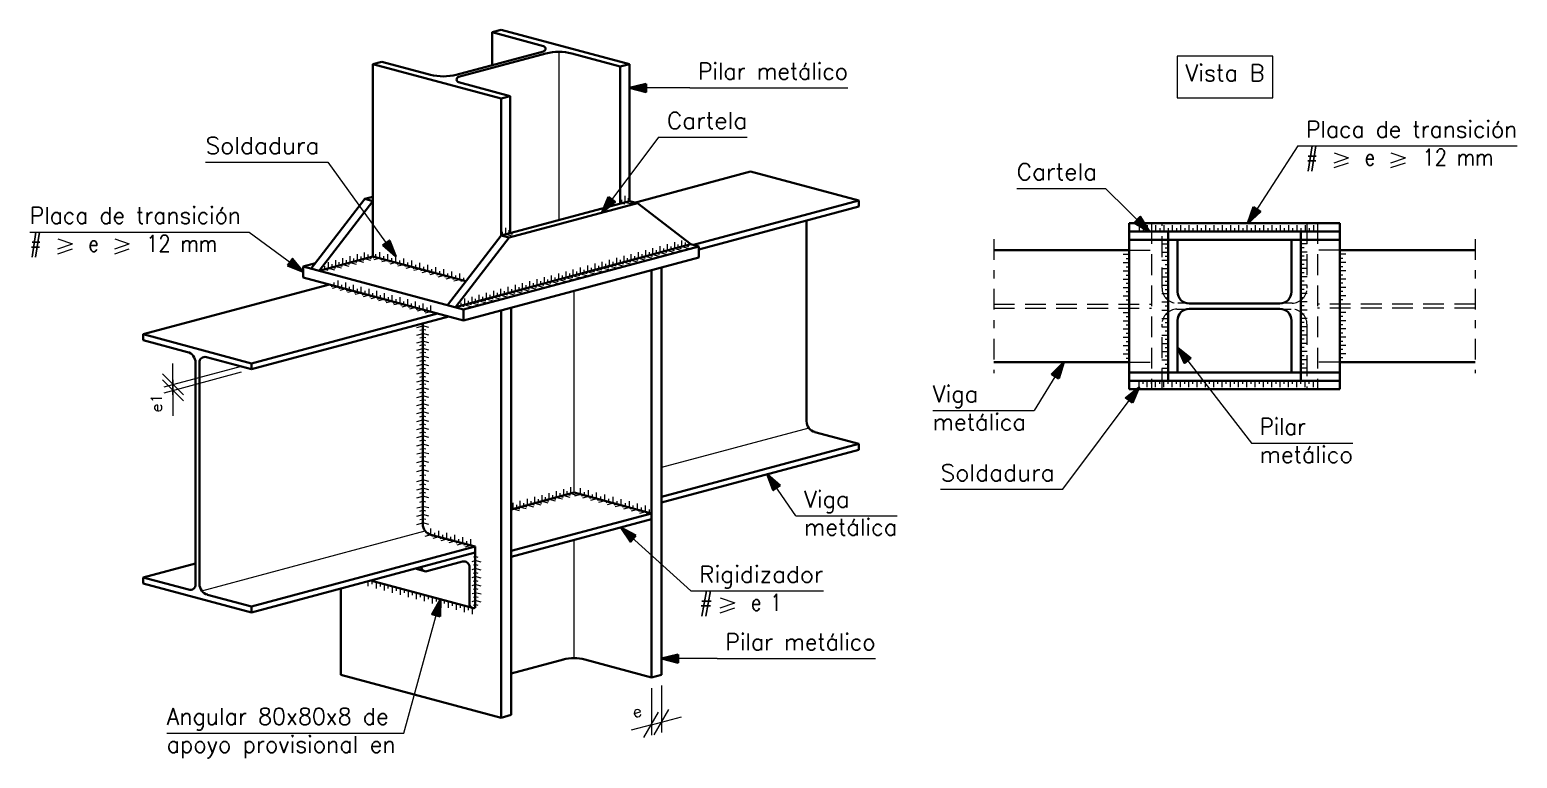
# Model space of a CAD drawing. Header units: millimetres. Extents: x 0 to 84, y 0 to 59.4.
# Drawn here: x 12.25 to 30.16, y 23.14 to 31.92 of the extents above; entities that cross this region are included whole.
import ezdxf
from ezdxf.enums import TextEntityAlignment as Align

# ---------------------------------------------------------------- set-up
doc = ezdxf.new("R2010")
doc.units = ezdxf.units.MM
doc.linetypes.add('DASHDOT', pattern=[0.5, 0.25, -0.125, 0, -0.125])
doc.linetypes.add('DASHED', pattern=[0.375, 0.25, -0.125])
for name, color, linetype, lineweight in [('0-CYPE0', 1, 'Continuous', 13), ('0-CYPE1', 2, 'Continuous', 18), ('0-CYPE2', 4, 'Continuous', 35)]:
    doc.layers.add(name, color=color, linetype=linetype, lineweight=lineweight)
doc.styles.add('CYPETXT', font='romans__.ttf', dxfattribs={"height": 0.2})

msp = doc.modelspace()

# ---------------------------------------------------------------- hatches: boundary and pattern name
at = {"layer": '0-CYPE2'}
for points in [[(19.67, 31.268), (19.47, 31.218), (19.67, 31.168)], [(19.218, 29.904), (19.138, 29.714), (19.298, 29.844)], [(26.986, 29.784), (26.919, 29.589), (27.07, 29.73)], [(25.552, 29.594), (25.73, 29.489), (25.622, 29.665)], [(16.498, 29.322), (16.656, 29.189), (16.579, 29.381)], [(15.351, 29.079), (15.542, 29.001), (15.41, 29.16)], [(26.233, 27.964), (26.071, 28.092), (26.154, 27.903)], [(24.641, 27.717), (24.703, 27.914), (24.556, 27.77)], [(25.529, 27.424), (25.608, 27.614), (25.449, 27.483)], [(21.284, 26.428), (21.129, 26.564), (21.202, 26.371)], [(19.548, 25.826), (19.367, 25.924), (19.481, 25.752)], [(17.19, 24.851), (17.194, 25.057), (17.093, 24.878)], [(20.056, 24.395), (19.856, 24.345), (20.056, 24.295)]]:
    msp.add_hatch(color=256, dxfattribs=at).paths.add_polyline_path(points, flags=0)

# ---------------------------------------------------------------- linework, layer by layer
at = {"layer": '0-CYPE0'}
for p, q in [((18.62, 31.652), (18.62, 29.627)), ((18.803, 26.343), (18.803, 28.773)), ((21.631, 27.121), (19.856, 26.645)), ((14.318, 25.161), (17.009, 25.882)), ((18.803, 24.349), (18.803, 25.773))]:
    msp.add_line(p, q, dxfattribs=at)
at = {"layer": '0-CYPE0', "linetype": 'DASHED'}
for p, q in [((25.758, 29.589), (25.758, 27.589)), ((25.885, 28.806), (25.885, 29.589)), ((27.631, 29.589), (27.631, 28.806)), ((27.758, 29.589), (27.758, 27.589)), ((25.491, 29.264), (25.758, 29.264)), ((28.025, 29.264), (27.758, 29.264)), ((23.86, 28.613), (25.758, 28.613)), ((23.86, 28.565), (25.758, 28.565)), ((27.451, 28.626), (26.065, 28.626)), ((26.065, 28.552), (27.451, 28.552)), ((29.656, 28.613), (27.758, 28.613)), ((29.656, 28.565), (27.758, 28.565)), ((25.885, 27.589), (25.885, 28.372)), ((27.631, 28.372), (27.631, 27.589)), ((25.491, 27.914), (25.758, 27.914)), ((28.025, 27.914), (27.758, 27.914))]:
    msp.add_line(p, q, dxfattribs=at)
for centre, start, end in [((26.065, 28.806), 180, 270), ((27.451, 28.806), 270, 360), ((26.065, 28.372), 90, 180), ((27.451, 28.372), 0, 90)]:
    msp.add_arc(centre, 0.18, start, end, dxfattribs=at)
at = {"layer": '0-CYPE1'}
for p, q in [((20.196, 31.218), (19.47, 31.218)), ((20.196, 31.218), (22.102, 31.218)), ((19.821, 30.624), (19.138, 29.714)), ((19.821, 30.624), (20.89, 30.624)), ((27.52, 30.519), (26.919, 29.589)), ((27.52, 30.519), (30.164, 30.519)), ((14.364, 30.324), (15.838, 30.324)), ((15.838, 30.324), (16.656, 29.189)), ((27.959, 30.437), (28.133, 30.377)), ((27.959, 30.317), (28.133, 30.377)), ((27.959, 30.257), (28.133, 30.317)), ((28.643, 30.437), (28.817, 30.377)), ((28.643, 30.317), (28.817, 30.377)), ((28.643, 30.257), (28.817, 30.317)), ((24.135, 30.008), (25.204, 30.008)), ((25.204, 30.008), (25.73, 29.489)), ((19.379, 29.831), (19.379, 29.868)), ((19.379, 29.831), (19.415, 29.821)), ((19.419, 29.841), (19.419, 29.916)), ((19.419, 29.841), (19.491, 29.822)), ((19.458, 29.852), (19.458, 29.889)), ((19.458, 29.852), (19.494, 29.842)), ((25.608, 29.564), (25.608, 29.489)), ((25.708, 29.564), (25.708, 29.489)), ((25.808, 29.564), (25.808, 29.489)), ((25.908, 29.564), (25.908, 29.489)), ((26.008, 29.564), (26.008, 29.489)), ((26.108, 29.564), (26.108, 29.489)), ((26.208, 29.564), (26.208, 29.489)), ((26.308, 29.564), (26.308, 29.489)), ((26.408, 29.564), (26.408, 29.489)), ((26.508, 29.564), (26.508, 29.489)), ((26.608, 29.564), (26.608, 29.489)), ((26.708, 29.564), (26.708, 29.489)), ((26.808, 29.564), (26.808, 29.489)), ((26.908, 29.564), (26.908, 29.489)), ((27.008, 29.564), (27.008, 29.489)), ((27.108, 29.564), (27.108, 29.489)), ((27.208, 29.564), (27.208, 29.489)), ((27.308, 29.564), (27.308, 29.489)), ((27.408, 29.564), (27.408, 29.489)), ((27.508, 29.564), (27.508, 29.489)), ((27.608, 29.564), (27.608, 29.489)), ((27.708, 29.564), (27.708, 29.489)), ((12.247, 29.482), (14.891, 29.482)), ((12.586, 29.399), (12.76, 29.339)), ((13.27, 29.399), (13.444, 29.339)), ((14.891, 29.482), (15.542, 29.001)), ((17.943, 29.446), (17.943, 29.483)), ((17.943, 29.446), (17.979, 29.436)), ((17.983, 29.456), (17.983, 29.531)), ((17.983, 29.456), (18.055, 29.437)), ((18.022, 29.467), (18.022, 29.504)), ((18.022, 29.467), (18.058, 29.457)), ((25.658, 29.527), (25.658, 29.489)), ((25.758, 29.527), (25.758, 29.489)), ((25.858, 29.527), (25.858, 29.489)), ((25.958, 29.527), (25.958, 29.489)), ((26.058, 29.527), (26.058, 29.489)), ((26.158, 29.527), (26.158, 29.489)), ((26.258, 29.527), (26.258, 29.489)), ((26.358, 29.527), (26.358, 29.489)), ((26.458, 29.527), (26.458, 29.489)), ((26.558, 29.527), (26.558, 29.489)), ((26.658, 29.527), (26.658, 29.489)), ((26.758, 29.527), (26.758, 29.489)), ((26.858, 29.527), (26.858, 29.489)), ((26.958, 29.527), (26.958, 29.489)), ((27.058, 29.527), (27.058, 29.489)), ((27.158, 29.527), (27.158, 29.489)), ((27.258, 29.527), (27.258, 29.489)), ((27.358, 29.527), (27.358, 29.489)), ((27.458, 29.527), (27.458, 29.489)), ((27.558, 29.527), (27.558, 29.489)), ((27.658, 29.527), (27.658, 29.489)), ((12.586, 29.279), (12.76, 29.339)), ((12.586, 29.219), (12.76, 29.279)), ((13.27, 29.279), (13.444, 29.339)), ((13.27, 29.219), (13.444, 29.279)), ((16.193, 29.139), (16.193, 29.214)), ((16.28, 29.162), (16.28, 29.237)), ((16.324, 29.174), (16.324, 29.211)), ((16.414, 29.179), (16.414, 29.217)), ((16.462, 29.166), (16.462, 29.241)), ((16.559, 29.14), (16.559, 29.215)), ((19.492, 29.142), (19.492, 29.217)), ((19.579, 29.166), (19.579, 29.241)), ((19.623, 29.177), (19.623, 29.215)), ((19.666, 29.189), (19.666, 29.264)), ((19.71, 29.201), (19.71, 29.238)), ((19.753, 29.213), (19.753, 29.288)), ((19.753, 29.213), (19.826, 29.193)), ((19.797, 29.224), (19.797, 29.262)), ((19.797, 29.224), (19.833, 29.215)), ((19.841, 29.236), (19.841, 29.311)), ((19.841, 29.236), (19.913, 29.216)), ((19.884, 29.248), (19.884, 29.285)), ((19.884, 29.248), (19.921, 29.238)), ((19.928, 29.259), (19.928, 29.334)), ((19.928, 29.259), (20, 29.24)), ((19.971, 29.271), (19.971, 29.308)), ((19.971, 29.271), (20.008, 29.261)), ((20.015, 29.283), (20.015, 29.358)), ((20.015, 29.283), (20.088, 29.263)), ((20.059, 29.294), (20.059, 29.332)), ((20.059, 29.294), (20.095, 29.285)), ((20.102, 29.306), (20.102, 29.381)), ((20.102, 29.306), (20.175, 29.287)), ((20.146, 29.318), (20.146, 29.355)), ((20.146, 29.318), (20.182, 29.308)), ((25.416, 29.214), (25.491, 29.214)), ((25.883, 29.341), (25.958, 29.341)), ((25.883, 29.241), (25.958, 29.241)), ((25.921, 29.291), (25.958, 29.291)), ((27.633, 29.341), (27.558, 29.341)), ((27.596, 29.291), (27.558, 29.291)), ((27.633, 29.241), (27.558, 29.241)), ((28.1, 29.214), (28.025, 29.214)), ((15.801, 29.033), (15.801, 29.071)), ((15.801, 29.033), (15.837, 29.024)), ((15.844, 29.045), (15.844, 29.12)), ((15.844, 29.045), (15.917, 29.026)), ((15.888, 29.057), (15.888, 29.094)), ((15.888, 29.057), (15.924, 29.047)), ((15.932, 29.068), (15.932, 29.143)), ((15.932, 29.068), (16.004, 29.049)), ((15.975, 29.08), (15.975, 29.118)), ((15.975, 29.08), (16.011, 29.07)), ((16.019, 29.092), (16.019, 29.167)), ((16.019, 29.092), (16.091, 29.072)), ((16.062, 29.103), (16.062, 29.141)), ((16.062, 29.103), (16.099, 29.094)), ((16.106, 29.115), (16.106, 29.19)), ((16.106, 29.115), (16.178, 29.096)), ((16.15, 29.127), (16.15, 29.164)), ((16.15, 29.127), (16.186, 29.117)), ((16.193, 29.139), (16.266, 29.119)), ((16.237, 29.15), (16.237, 29.188)), ((16.237, 29.15), (16.273, 29.141)), ((16.28, 29.162), (16.353, 29.142)), ((16.324, 29.174), (16.36, 29.164)), ((16.414, 29.179), (16.378, 29.169)), ((16.462, 29.166), (16.39, 29.146)), ((16.511, 29.153), (16.475, 29.144)), ((16.559, 29.14), (16.487, 29.121)), ((16.511, 29.153), (16.511, 29.191)), ((16.607, 29.127), (16.571, 29.118)), ((16.656, 29.114), (16.583, 29.095)), ((16.607, 29.127), (16.607, 29.165)), ((16.656, 29.114), (16.656, 29.189)), ((16.704, 29.102), (16.668, 29.092)), ((16.752, 29.088), (16.68, 29.069)), ((16.704, 29.102), (16.704, 29.139)), ((16.752, 29.088), (16.752, 29.163)), ((16.801, 29.076), (16.764, 29.066)), ((16.849, 29.062), (16.776, 29.043)), ((16.801, 29.076), (16.801, 29.113)), ((16.849, 29.062), (16.849, 29.137)), ((16.897, 29.05), (16.861, 29.04)), ((16.945, 29.036), (16.873, 29.017)), ((16.897, 29.05), (16.897, 29.087)), ((16.945, 29.036), (16.945, 29.111)), ((16.994, 29.024), (16.994, 29.061)), ((17.042, 29.011), (17.042, 29.086)), ((17.09, 28.998), (17.09, 29.035)), ((17.139, 28.985), (17.139, 29.06)), ((17.235, 28.959), (17.235, 29.034)), ((18.794, 28.956), (18.794, 29.031)), ((18.882, 28.979), (18.882, 29.054)), ((18.925, 28.991), (18.925, 29.028)), ((18.969, 29.002), (18.969, 29.077)), ((19.012, 29.014), (19.012, 29.051)), ((19.056, 29.026), (19.056, 29.101)), ((19.056, 29.026), (19.128, 29.006)), ((19.1, 29.037), (19.1, 29.075)), ((19.1, 29.037), (19.136, 29.028)), ((19.143, 29.049), (19.143, 29.124)), ((19.143, 29.049), (19.216, 29.03)), ((19.187, 29.061), (19.187, 29.098)), ((19.187, 29.061), (19.223, 29.051)), ((19.23, 29.072), (19.23, 29.147)), ((19.23, 29.072), (19.303, 29.053)), ((19.274, 29.084), (19.274, 29.122)), ((19.274, 29.084), (19.31, 29.074)), ((19.318, 29.096), (19.318, 29.171)), ((19.318, 29.096), (19.39, 29.076)), ((19.361, 29.107), (19.361, 29.145)), ((19.361, 29.107), (19.397, 29.098)), ((19.405, 29.119), (19.405, 29.194)), ((19.405, 29.119), (19.477, 29.1)), ((19.448, 29.131), (19.448, 29.168)), ((19.448, 29.131), (19.485, 29.121)), ((19.492, 29.142), (19.564, 29.123)), ((19.536, 29.154), (19.536, 29.192)), ((19.536, 29.154), (19.572, 29.144)), ((19.579, 29.166), (19.652, 29.146)), ((19.623, 29.177), (19.659, 29.168)), ((19.666, 29.189), (19.739, 29.17)), ((19.71, 29.201), (19.746, 29.191)), ((25.416, 29.114), (25.491, 29.114)), ((25.454, 29.164), (25.491, 29.164)), ((25.454, 29.064), (25.491, 29.064)), ((25.883, 29.141), (25.958, 29.141)), ((25.883, 29.041), (25.958, 29.041)), ((25.921, 29.191), (25.958, 29.191)), ((25.921, 29.091), (25.958, 29.091)), ((27.596, 29.191), (27.558, 29.191)), ((27.633, 29.141), (27.558, 29.141)), ((27.596, 29.091), (27.558, 29.091)), ((27.633, 29.041), (27.558, 29.041)), ((28.062, 29.164), (28.025, 29.164)), ((28.1, 29.114), (28.025, 29.114)), ((28.062, 29.064), (28.025, 29.064)), ((15.96, 28.822), (15.96, 28.897)), ((16.007, 28.809), (16.007, 28.847)), ((16.054, 28.797), (16.054, 28.872)), ((16.147, 28.772), (16.147, 28.847)), ((16.994, 29.024), (16.958, 29.014)), ((17.042, 29.011), (16.97, 28.991)), ((17.09, 28.998), (17.054, 28.988)), ((17.139, 28.985), (17.066, 28.965)), ((17.187, 28.972), (17.151, 28.962)), ((17.235, 28.959), (17.163, 28.939)), ((17.187, 28.972), (17.187, 29.01)), ((17.284, 28.946), (17.247, 28.937)), ((17.332, 28.933), (17.259, 28.913)), ((17.284, 28.946), (17.284, 28.984)), ((17.332, 28.933), (17.332, 29.008)), ((17.38, 28.92), (17.344, 28.911)), ((17.428, 28.907), (17.356, 28.888)), ((17.38, 28.92), (17.38, 28.958)), ((17.428, 28.907), (17.428, 28.982)), ((17.477, 28.894), (17.44, 28.885)), ((17.477, 28.894), (17.477, 28.932)), ((18.184, 28.792), (18.184, 28.867)), ((18.271, 28.815), (18.271, 28.89)), ((18.315, 28.827), (18.315, 28.865)), ((18.358, 28.839), (18.358, 28.914)), ((18.402, 28.85), (18.402, 28.888)), ((18.402, 28.85), (18.438, 28.841)), ((18.446, 28.862), (18.446, 28.937)), ((18.446, 28.862), (18.518, 28.843)), ((18.489, 28.874), (18.489, 28.911)), ((18.489, 28.874), (18.525, 28.864)), ((18.533, 28.885), (18.533, 28.96)), ((18.533, 28.885), (18.605, 28.866)), ((18.576, 28.897), (18.576, 28.935)), ((18.576, 28.897), (18.613, 28.887)), ((18.62, 28.909), (18.62, 28.984)), ((18.62, 28.909), (18.692, 28.889)), ((18.664, 28.92), (18.664, 28.958)), ((18.664, 28.92), (18.7, 28.911)), ((18.707, 28.932), (18.707, 29.007)), ((18.707, 28.932), (18.78, 28.913)), ((18.751, 28.944), (18.751, 28.981)), ((18.751, 28.944), (18.787, 28.934)), ((18.794, 28.956), (18.867, 28.936)), ((18.838, 28.967), (18.838, 29.005)), ((18.838, 28.967), (18.874, 28.958)), ((18.882, 28.979), (18.954, 28.959)), ((18.925, 28.991), (18.961, 28.981)), ((18.969, 29.002), (19.041, 28.983)), ((19.012, 29.014), (19.049, 29.004)), ((25.416, 29.014), (25.491, 29.014)), ((25.416, 28.914), (25.491, 28.914)), ((25.454, 28.964), (25.491, 28.964)), ((25.454, 28.864), (25.491, 28.864)), ((25.883, 28.941), (25.958, 28.941)), ((25.921, 28.991), (25.958, 28.991)), ((25.921, 28.891), (25.958, 28.891)), ((27.596, 28.991), (27.558, 28.991)), ((27.633, 28.941), (27.558, 28.941)), ((27.596, 28.891), (27.558, 28.891)), ((28.1, 29.014), (28.025, 29.014)), ((28.062, 28.964), (28.025, 28.964)), ((28.1, 28.914), (28.025, 28.914)), ((28.062, 28.864), (28.025, 28.864)), ((15.96, 28.822), (15.888, 28.803)), ((15.971, 28.8), (16.007, 28.809)), ((16.054, 28.797), (15.981, 28.778)), ((16.147, 28.772), (16.074, 28.753)), ((16.157, 28.75), (16.194, 28.759)), ((16.24, 28.747), (16.168, 28.728)), ((16.194, 28.759), (16.194, 28.797)), ((16.24, 28.747), (16.24, 28.822)), ((16.251, 28.725), (16.287, 28.734)), ((16.334, 28.722), (16.261, 28.703)), ((16.287, 28.734), (16.287, 28.772)), ((16.334, 28.722), (16.334, 28.797)), ((16.427, 28.697), (16.354, 28.678)), ((16.427, 28.697), (16.427, 28.772)), ((16.437, 28.675), (16.473, 28.684)), ((16.52, 28.672), (16.448, 28.653)), ((16.473, 28.684), (16.473, 28.722)), ((16.52, 28.672), (16.52, 28.747)), ((16.613, 28.647), (16.613, 28.722)), ((16.66, 28.634), (16.66, 28.672)), ((16.707, 28.622), (16.707, 28.697)), ((16.8, 28.597), (16.8, 28.672)), ((17.486, 28.605), (17.486, 28.68)), ((17.574, 28.628), (17.574, 28.703)), ((17.617, 28.64), (17.617, 28.678)), ((17.661, 28.652), (17.661, 28.727)), ((17.704, 28.663), (17.704, 28.701)), ((17.748, 28.675), (17.748, 28.75)), ((17.748, 28.675), (17.821, 28.656)), ((17.792, 28.687), (17.792, 28.724)), ((17.792, 28.687), (17.828, 28.677)), ((17.835, 28.699), (17.835, 28.774)), ((17.835, 28.699), (17.908, 28.679)), ((17.879, 28.71), (17.879, 28.748)), ((17.879, 28.71), (17.915, 28.701)), ((17.922, 28.722), (17.922, 28.797)), ((17.922, 28.722), (17.995, 28.702)), ((17.966, 28.734), (17.966, 28.771)), ((17.966, 28.734), (18.002, 28.724)), ((18.01, 28.745), (18.01, 28.82)), ((18.01, 28.745), (18.082, 28.726)), ((18.053, 28.757), (18.053, 28.794)), ((18.053, 28.757), (18.089, 28.747)), ((18.097, 28.769), (18.097, 28.844)), ((18.097, 28.769), (18.169, 28.749)), ((18.14, 28.78), (18.14, 28.818)), ((18.14, 28.78), (18.177, 28.771)), ((18.184, 28.792), (18.256, 28.773)), ((18.228, 28.804), (18.228, 28.841)), ((18.228, 28.804), (18.264, 28.794)), ((18.271, 28.815), (18.344, 28.796)), ((18.315, 28.827), (18.351, 28.817)), ((18.358, 28.839), (18.431, 28.819)), ((25.416, 28.814), (25.491, 28.814)), ((25.416, 28.714), (25.491, 28.714)), ((25.454, 28.764), (25.491, 28.764)), ((25.883, 28.841), (25.958, 28.841)), ((25.883, 28.741), (25.958, 28.741)), ((25.921, 28.791), (25.958, 28.791)), ((25.921, 28.691), (25.958, 28.691)), ((27.633, 28.841), (27.558, 28.841)), ((27.596, 28.791), (27.558, 28.791)), ((27.633, 28.741), (27.558, 28.741)), ((27.596, 28.691), (27.558, 28.691)), ((28.1, 28.814), (28.025, 28.814)), ((28.062, 28.764), (28.025, 28.764)), ((28.1, 28.714), (28.025, 28.714)), ((16.613, 28.647), (16.541, 28.628)), ((16.624, 28.625), (16.66, 28.634)), ((16.707, 28.622), (16.634, 28.603)), ((16.8, 28.597), (16.728, 28.578)), ((16.81, 28.575), (16.847, 28.584)), ((16.893, 28.572), (16.821, 28.553)), ((16.847, 28.584), (16.847, 28.622)), ((16.893, 28.572), (16.893, 28.647)), ((16.987, 28.547), (16.914, 28.528)), ((16.987, 28.547), (16.987, 28.622)), ((16.997, 28.525), (17.033, 28.534)), ((17.08, 28.522), (17.008, 28.503)), ((17.033, 28.534), (17.033, 28.572)), ((17.08, 28.522), (17.08, 28.597)), ((17.443, 28.593), (17.443, 28.631)), ((17.443, 28.593), (17.479, 28.584)), ((17.486, 28.605), (17.559, 28.586)), ((17.53, 28.617), (17.53, 28.654)), ((17.53, 28.617), (17.566, 28.607)), ((17.574, 28.628), (17.646, 28.609)), ((17.617, 28.64), (17.653, 28.63)), ((17.661, 28.652), (17.733, 28.632)), ((17.704, 28.663), (17.741, 28.654)), ((25.416, 28.614), (25.491, 28.614)), ((25.416, 28.514), (25.491, 28.514)), ((25.454, 28.664), (25.491, 28.664)), ((25.454, 28.564), (25.491, 28.564)), ((25.883, 28.641), (25.958, 28.641)), ((25.883, 28.541), (25.958, 28.541)), ((25.921, 28.591), (25.958, 28.591)), ((25.921, 28.491), (25.958, 28.491)), ((27.633, 28.641), (27.558, 28.641)), ((27.596, 28.591), (27.558, 28.591)), ((27.633, 28.541), (27.558, 28.541)), ((27.596, 28.491), (27.558, 28.491)), ((28.062, 28.664), (28.025, 28.664)), ((28.1, 28.614), (28.025, 28.614)), ((28.062, 28.564), (28.025, 28.564)), ((28.1, 28.514), (28.025, 28.514)), ((16.909, 28.332), (16.981, 28.351)), ((17.054, 28.332), (16.981, 28.351)), ((25.416, 28.414), (25.491, 28.414)), ((25.416, 28.314), (25.491, 28.314)), ((25.454, 28.464), (25.491, 28.464)), ((25.454, 28.364), (25.491, 28.364)), ((25.883, 28.441), (25.958, 28.441)), ((25.883, 28.341), (25.958, 28.341)), ((25.921, 28.391), (25.958, 28.391)), ((27.633, 28.441), (27.558, 28.441)), ((27.596, 28.391), (27.558, 28.391)), ((27.633, 28.341), (27.558, 28.341)), ((28.062, 28.464), (28.025, 28.464)), ((28.1, 28.414), (28.025, 28.414)), ((28.062, 28.364), (28.025, 28.364)), ((28.1, 28.314), (28.025, 28.314)), ((16.909, 28.241), (16.981, 28.26)), ((16.909, 28.149), (16.981, 28.169)), ((16.945, 28.299), (16.981, 28.308)), ((16.945, 28.207), (16.981, 28.217)), ((17.017, 28.299), (16.981, 28.308)), ((17.054, 28.241), (16.981, 28.26)), ((17.017, 28.207), (16.981, 28.217)), ((17.054, 28.149), (16.981, 28.169)), ((25.416, 28.214), (25.491, 28.214)), ((25.454, 28.264), (25.491, 28.264)), ((25.454, 28.164), (25.491, 28.164)), ((25.883, 28.241), (25.958, 28.241)), ((25.883, 28.141), (25.958, 28.141)), ((25.921, 28.291), (25.958, 28.291)), ((25.921, 28.191), (25.958, 28.191)), ((27.596, 28.291), (27.558, 28.291)), ((27.633, 28.241), (27.558, 28.241)), ((27.596, 28.191), (27.558, 28.191)), ((27.633, 28.141), (27.558, 28.141)), ((28.062, 28.265), (28.025, 28.265)), ((28.1, 28.215), (28.025, 28.215)), ((28.062, 28.165), (28.025, 28.165)), ((16.909, 28.058), (16.981, 28.078)), ((16.909, 27.967), (16.981, 27.986)), ((16.945, 28.116), (16.981, 28.126)), ((16.945, 28.025), (16.981, 28.035)), ((17.017, 28.116), (16.981, 28.126)), ((17.054, 28.058), (16.981, 28.078)), ((17.017, 28.025), (16.981, 28.035)), ((17.054, 27.967), (16.981, 27.986)), ((25.416, 28.114), (25.491, 28.114)), ((25.416, 28.014), (25.491, 28.014)), ((25.454, 28.064), (25.491, 28.064)), ((25.454, 27.964), (25.491, 27.964)), ((25.883, 28.041), (25.958, 28.041)), ((25.921, 28.091), (25.958, 28.091)), ((25.921, 27.991), (25.958, 27.991)), ((26.071, 28.092), (26.962, 26.939)), ((27.596, 28.091), (27.558, 28.091)), ((27.633, 28.041), (27.558, 28.041)), ((27.596, 27.991), (27.558, 27.991)), ((28.1, 28.115), (28.025, 28.115)), ((28.062, 28.065), (28.025, 28.065)), ((28.1, 28.015), (28.025, 28.015)), ((28.062, 27.965), (28.025, 27.965)), ((14.097, 27.522), (13.847, 27.772)), ((13.868, 27.619), (14.799, 27.868)), ((13.868, 27.547), (14.799, 27.797)), ((13.972, 27.522), (13.972, 27.897)), ((16.909, 27.87), (16.981, 27.89)), ((16.909, 27.774), (16.981, 27.793)), ((16.945, 27.928), (16.981, 27.938)), ((16.945, 27.832), (16.981, 27.841)), ((17.017, 27.928), (16.981, 27.938)), ((17.054, 27.87), (16.981, 27.89)), ((17.017, 27.832), (16.981, 27.841)), ((17.054, 27.774), (16.981, 27.793)), ((24.703, 27.914), (24.346, 27.332)), ((25.883, 27.941), (25.958, 27.941)), ((25.883, 27.841), (25.958, 27.841)), ((25.921, 27.891), (25.958, 27.891)), ((27.633, 27.941), (27.558, 27.941)), ((27.596, 27.891), (27.558, 27.891)), ((27.633, 27.841), (27.558, 27.841)), ((14.097, 27.45), (13.847, 27.7)), ((13.972, 27.7), (13.972, 27.269)), ((13.972, 27.575), (13.972, 27.647)), ((16.909, 27.677), (16.981, 27.697)), ((16.909, 27.586), (16.981, 27.605)), ((16.945, 27.735), (16.981, 27.745)), ((16.945, 27.644), (16.981, 27.654)), ((17.017, 27.735), (16.981, 27.745)), ((17.054, 27.677), (16.981, 27.697)), ((17.017, 27.644), (16.981, 27.654)), ((17.054, 27.586), (16.981, 27.605)), ((24.692, 26.383), (25.608, 27.614)), ((25.608, 27.614), (25.608, 27.689)), ((25.658, 27.652), (25.658, 27.689)), ((25.708, 27.614), (25.708, 27.689)), ((25.758, 27.652), (25.758, 27.689)), ((25.808, 27.614), (25.808, 27.689)), ((25.858, 27.652), (25.858, 27.689)), ((25.908, 27.614), (25.908, 27.689)), ((25.958, 27.652), (25.958, 27.689)), ((26.008, 27.614), (26.008, 27.689)), ((26.058, 27.652), (26.058, 27.689)), ((26.108, 27.614), (26.108, 27.689)), ((26.158, 27.652), (26.158, 27.689)), ((26.208, 27.614), (26.208, 27.689)), ((26.258, 27.652), (26.258, 27.689)), ((26.308, 27.614), (26.308, 27.689)), ((26.358, 27.652), (26.358, 27.689)), ((26.408, 27.614), (26.408, 27.689)), ((26.458, 27.652), (26.458, 27.689)), ((26.508, 27.614), (26.508, 27.689)), ((26.558, 27.652), (26.558, 27.689)), ((26.608, 27.614), (26.608, 27.689)), ((26.658, 27.652), (26.658, 27.689)), ((26.708, 27.614), (26.708, 27.689)), ((26.758, 27.652), (26.758, 27.689)), ((26.808, 27.614), (26.808, 27.689)), ((26.858, 27.652), (26.858, 27.689)), ((26.908, 27.614), (26.908, 27.689)), ((26.958, 27.652), (26.958, 27.689)), ((27.008, 27.614), (27.008, 27.689)), ((27.058, 27.652), (27.058, 27.689)), ((27.108, 27.614), (27.108, 27.689)), ((27.158, 27.652), (27.158, 27.689)), ((27.208, 27.614), (27.208, 27.689)), ((27.258, 27.652), (27.258, 27.689)), ((27.308, 27.614), (27.308, 27.689)), ((27.358, 27.652), (27.358, 27.689)), ((27.408, 27.614), (27.408, 27.689)), ((27.458, 27.652), (27.458, 27.689)), ((27.508, 27.614), (27.508, 27.689)), ((27.558, 27.652), (27.558, 27.689)), ((27.608, 27.614), (27.608, 27.689)), ((27.658, 27.652), (27.658, 27.689)), ((27.708, 27.614), (27.708, 27.689)), ((16.909, 27.489), (16.981, 27.509)), ((16.945, 27.547), (16.981, 27.557)), ((16.945, 27.451), (16.981, 27.46)), ((17.017, 27.547), (16.981, 27.557)), ((17.054, 27.489), (16.981, 27.509)), ((17.017, 27.451), (16.981, 27.46)), ((16.909, 27.393), (16.981, 27.412)), ((16.909, 27.296), (16.981, 27.316)), ((16.945, 27.354), (16.981, 27.364)), ((16.945, 27.258), (16.981, 27.267)), ((17.054, 27.393), (16.981, 27.412)), ((17.017, 27.354), (16.981, 27.364)), ((17.054, 27.296), (16.981, 27.316)), ((17.017, 27.258), (16.981, 27.267)), ((23.124, 27.332), (24.346, 27.332)), ((16.909, 27.2), (16.981, 27.219)), ((16.909, 27.103), (16.981, 27.122)), ((16.945, 27.161), (16.981, 27.171)), ((16.945, 27.064), (16.981, 27.074)), ((17.054, 27.2), (16.981, 27.219)), ((17.017, 27.161), (16.981, 27.171)), ((17.054, 27.103), (16.981, 27.122)), ((17.017, 27.064), (16.981, 27.074)), ((16.909, 27.006), (16.981, 27.026)), ((16.909, 26.908), (16.981, 26.927)), ((16.945, 26.968), (16.981, 26.977)), ((16.945, 26.866), (16.981, 26.876)), ((17.054, 27.006), (16.981, 27.026)), ((17.017, 26.968), (16.981, 26.977)), ((17.054, 26.908), (16.981, 26.927)), ((17.017, 26.866), (16.981, 26.876)), ((26.962, 26.939), (28.184, 26.939)), ((16.909, 26.809), (16.981, 26.828)), ((16.909, 26.707), (16.981, 26.727)), ((16.945, 26.769), (16.981, 26.779)), ((17.054, 26.809), (16.981, 26.828)), ((17.017, 26.769), (16.981, 26.779)), ((17.054, 26.707), (16.981, 26.727)), ((16.909, 26.598), (16.981, 26.617)), ((16.945, 26.663), (16.981, 26.673)), ((16.945, 26.549), (16.981, 26.558)), ((17.017, 26.663), (16.981, 26.673)), ((17.054, 26.598), (16.981, 26.617)), ((17.017, 26.549), (16.981, 26.558)), ((21.474, 26.065), (21.129, 26.564)), ((16.909, 26.477), (16.981, 26.497)), ((16.909, 26.378), (16.981, 26.398)), ((16.945, 26.439), (16.981, 26.448)), ((16.945, 26.337), (16.981, 26.347)), ((17.054, 26.477), (16.981, 26.497)), ((17.017, 26.439), (16.981, 26.448)), ((17.054, 26.378), (16.981, 26.398)), ((17.017, 26.337), (16.981, 26.347)), ((18.591, 26.286), (18.591, 26.361)), ((18.678, 26.309), (18.678, 26.384)), ((18.722, 26.321), (18.722, 26.359)), ((18.766, 26.333), (18.766, 26.408)), ((18.882, 26.322), (18.882, 26.397)), ((18.93, 26.309), (18.93, 26.347)), ((18.979, 26.296), (18.979, 26.371)), ((19.075, 26.27), (19.075, 26.345)), ((23.218, 26.383), (24.692, 26.383)), ((16.909, 26.28), (16.981, 26.299)), ((16.909, 26.159), (16.981, 26.178)), ((16.945, 26.23), (16.981, 26.24)), ((17.054, 26.28), (16.981, 26.299)), ((17.017, 26.23), (16.981, 26.24)), ((17.054, 26.159), (16.981, 26.178)), ((18.068, 26.146), (18.068, 26.221)), ((18.112, 26.157), (18.112, 26.195)), ((18.155, 26.169), (18.155, 26.244)), ((18.155, 26.169), (18.228, 26.15)), ((18.199, 26.181), (18.199, 26.218)), ((18.199, 26.181), (18.235, 26.171)), ((18.242, 26.193), (18.242, 26.268)), ((18.242, 26.193), (18.315, 26.173)), ((18.286, 26.204), (18.286, 26.242)), ((18.286, 26.204), (18.322, 26.195)), ((18.33, 26.216), (18.33, 26.291)), ((18.33, 26.216), (18.402, 26.196)), ((18.373, 26.228), (18.373, 26.265)), ((18.373, 26.228), (18.409, 26.218)), ((18.417, 26.239), (18.417, 26.314)), ((18.417, 26.239), (18.489, 26.22)), ((18.46, 26.251), (18.46, 26.288)), ((18.46, 26.251), (18.497, 26.241)), ((18.504, 26.263), (18.504, 26.338)), ((18.504, 26.263), (18.576, 26.243)), ((18.548, 26.274), (18.548, 26.312)), ((18.548, 26.274), (18.584, 26.265)), ((18.591, 26.286), (18.664, 26.267)), ((18.635, 26.298), (18.635, 26.335)), ((18.635, 26.298), (18.671, 26.288)), ((18.678, 26.309), (18.751, 26.29)), ((18.722, 26.321), (18.758, 26.311)), ((18.766, 26.333), (18.838, 26.313)), ((18.882, 26.322), (18.81, 26.302)), ((18.93, 26.309), (18.894, 26.299)), ((18.979, 26.296), (18.906, 26.276)), ((19.027, 26.283), (18.991, 26.274)), ((19.075, 26.27), (19.003, 26.25)), ((19.027, 26.283), (19.027, 26.321)), ((19.124, 26.257), (19.087, 26.248)), ((19.172, 26.244), (19.099, 26.225)), ((19.124, 26.257), (19.124, 26.295)), ((19.172, 26.244), (19.172, 26.319)), ((19.22, 26.231), (19.184, 26.222)), ((19.276, 26.216), (19.203, 26.197)), ((19.22, 26.231), (19.22, 26.269)), ((19.276, 26.216), (19.276, 26.291)), ((19.324, 26.204), (19.288, 26.194)), ((19.372, 26.19), (19.3, 26.171)), ((19.324, 26.204), (19.324, 26.241)), ((19.372, 26.19), (19.372, 26.265)), ((19.421, 26.178), (19.385, 26.168)), ((19.469, 26.164), (19.397, 26.145)), ((19.421, 26.178), (19.421, 26.215)), ((19.469, 26.164), (19.469, 26.239)), ((19.517, 26.152), (19.517, 26.189)), ((19.566, 26.139), (19.566, 26.214)), ((19.614, 26.126), (19.614, 26.163)), ((19.662, 26.113), (19.662, 26.188)), ((16.909, 26.06), (16.981, 26.08)), ((16.909, 25.961), (16.981, 25.981)), ((16.945, 26.12), (16.981, 26.13)), ((16.945, 26.019), (16.981, 26.029)), ((17.017, 26.12), (16.981, 26.13)), ((17.054, 26.06), (16.981, 26.08)), ((17.017, 26.019), (16.981, 26.029)), ((17.054, 25.961), (16.981, 25.981)), ((18.068, 26.146), (18.14, 26.126)), ((18.112, 26.157), (18.148, 26.148)), ((19.517, 26.152), (19.481, 26.142)), ((19.566, 26.139), (19.493, 26.119)), ((19.614, 26.126), (19.578, 26.116)), ((19.662, 26.113), (19.59, 26.093)), ((19.711, 26.1), (19.674, 26.09)), ((19.711, 26.1), (19.711, 26.138)), ((21.474, 26.065), (22.696, 26.065)), ((17.078, 25.835), (17.006, 25.816)), ((17.078, 25.835), (17.078, 25.91)), ((17.127, 25.823), (17.09, 25.813)), ((17.175, 25.809), (17.102, 25.79)), ((17.127, 25.823), (17.127, 25.86)), ((17.175, 25.809), (17.175, 25.884)), ((17.223, 25.797), (17.223, 25.834)), ((17.271, 25.784), (17.271, 25.859)), ((17.32, 25.771), (17.32, 25.809)), ((17.368, 25.758), (17.368, 25.833)), ((17.465, 25.732), (17.465, 25.807)), ((20.209, 25.159), (19.367, 25.924)), ((17.223, 25.797), (17.187, 25.787)), ((17.271, 25.784), (17.199, 25.764)), ((17.32, 25.771), (17.283, 25.761)), ((17.368, 25.758), (17.296, 25.738)), ((17.416, 25.745), (17.38, 25.735)), ((17.465, 25.732), (17.392, 25.712)), ((17.416, 25.745), (17.416, 25.783)), ((17.513, 25.719), (17.477, 25.71)), ((17.561, 25.706), (17.489, 25.686)), ((17.513, 25.719), (17.513, 25.757)), ((17.561, 25.706), (17.561, 25.781)), ((17.574, 25.515), (17.61, 25.525)), ((17.592, 25.568), (17.61, 25.573)), ((17.592, 25.472), (17.61, 25.477)), ((17.647, 25.563), (17.61, 25.573)), ((17.683, 25.505), (17.61, 25.525)), ((17.647, 25.467), (17.61, 25.477)), ((16.325, 25.215), (16.325, 25.277)), ((16.373, 25.24), (16.373, 25.277)), ((16.422, 25.189), (16.422, 25.264)), ((17.574, 25.418), (17.61, 25.428)), ((17.574, 25.322), (17.61, 25.332)), ((17.592, 25.375), (17.61, 25.38)), ((17.592, 25.278), (17.61, 25.283)), ((17.683, 25.409), (17.61, 25.428)), ((17.647, 25.37), (17.61, 25.38)), ((17.683, 25.312), (17.61, 25.332)), ((17.647, 25.274), (17.61, 25.283)), ((16.47, 25.214), (16.47, 25.251)), ((16.518, 25.163), (16.518, 25.238)), ((16.566, 25.188), (16.566, 25.225)), ((16.615, 25.138), (16.615, 25.213)), ((16.663, 25.162), (16.663, 25.2)), ((16.711, 25.112), (16.711, 25.187)), ((16.76, 25.136), (16.76, 25.174)), ((16.808, 25.086), (16.808, 25.161)), ((16.856, 25.11), (16.856, 25.148)), ((16.905, 25.06), (16.905, 25.135)), ((16.953, 25.084), (16.953, 25.122)), ((17.001, 25.034), (17.001, 25.109)), ((17.049, 25.059), (17.049, 25.096)), ((17.574, 25.225), (17.61, 25.235)), ((17.574, 25.129), (17.61, 25.138)), ((17.592, 25.182), (17.61, 25.187)), ((17.592, 25.085), (17.61, 25.09)), ((17.683, 25.216), (17.61, 25.235)), ((17.647, 25.177), (17.61, 25.187)), ((17.683, 25.119), (17.61, 25.138)), ((17.647, 25.08), (17.61, 25.09)), ((20.209, 25.159), (21.806, 25.159)), ((16.754, 23.448), (17.194, 25.057)), ((17.098, 25.008), (17.098, 25.083)), ((17.146, 25.033), (17.146, 25.07)), ((17.194, 24.982), (17.194, 25.057)), ((17.243, 25.007), (17.243, 25.044)), ((17.291, 24.956), (17.291, 25.031)), ((17.339, 24.981), (17.339, 25.018)), ((17.387, 24.93), (17.387, 25.005)), ((17.436, 24.955), (17.436, 24.993)), ((17.484, 24.905), (17.484, 24.98)), ((17.532, 24.929), (17.532, 24.967)), ((17.574, 25.032), (17.61, 25.042)), ((17.581, 24.879), (17.581, 24.954)), ((17.592, 24.989), (17.61, 24.994)), ((17.683, 25.022), (17.61, 25.042)), ((17.647, 24.984), (17.61, 24.994)), ((20.564, 25.076), (20.738, 25.016)), ((20.564, 24.956), (20.738, 25.016)), ((20.564, 24.896), (20.738, 24.956)), ((20.527, 24.345), (19.856, 24.345)), ((20.527, 24.345), (22.433, 24.345)), ((19.856, 24.022), (19.856, 23.453)), ((19.734, 23.989), (19.734, 23.42)), ((19.645, 23.393), (19.822, 23.699)), ((19.768, 23.426), (19.944, 23.732)), ((19.734, 23.546), (19.492, 23.482)), ((13.897, 23.448), (16.754, 23.448))]:
    msp.add_line(p, q, dxfattribs=at)
at = {"layer": '0-CYPE1', "linetype": 'DASHDOT'}
for p, q in [((23.86, 29.397), (23.86, 27.781)), ((29.656, 29.397), (29.656, 27.781))]:
    msp.add_line(p, q, dxfattribs=at)
at = {"layer": '0-CYPE1'}
msp.add_lwpolyline([(26.066, 31.598), (26.066, 31.098), (27.22, 31.098), (27.22, 31.598), (26.066, 31.598)], close=True, dxfattribs=at)
for points in [[(15.877, 28.825), (15.914, 28.834), (15.914, 28.872)], [(16.064, 28.775), (16.1, 28.784), (16.1, 28.822)], [(16.344, 28.7), (16.38, 28.709), (16.38, 28.747)], [(16.531, 28.65), (16.567, 28.659), (16.567, 28.697)], [(16.717, 28.6), (16.753, 28.609), (16.753, 28.647)], [(16.904, 28.55), (16.94, 28.559), (16.94, 28.597)], [(19.734, 23.546), (19.856, 23.579), (20.098, 23.644)]]:
    msp.add_lwpolyline(points, dxfattribs=at)
at = {"layer": '0-CYPE2'}
for p, q in [((17.815, 31.889), (17.924, 31.918)), ((19.47, 31.504), (17.924, 31.918)), ((17.815, 31.889), (17.815, 31.492)), ((17.815, 31.889), (18.435, 31.722)), ((17.384, 31.376), (18.435, 31.658)), ((17.413, 31.35), (18.464, 31.631)), ((18.775, 31.631), (19.36, 31.475)), ((16.379, 31.504), (16.488, 31.533)), ((16.379, 31.504), (16.379, 29.188)), ((16.379, 31.504), (17.924, 31.09)), ((17.073, 31.376), (16.488, 31.533)), ((19.36, 31.475), (19.47, 31.504)), ((19.36, 31.475), (19.36, 29.826)), ((19.47, 29.855), (19.47, 31.504)), ((18.034, 31.119), (17.413, 31.285)), ((17.924, 31.09), (18.034, 31.119)), ((17.924, 29.441), (17.924, 31.09)), ((18.034, 31.119), (18.034, 29.47)), ((19.47, 29.819), (20.929, 30.209)), ((22.233, 29.86), (20.929, 30.209)), ((15.638, 29.042), (16.282, 29.881)), ((15.735, 29.016), (16.379, 29.855)), ((16.282, 29.881), (16.379, 29.907)), ((16.282, 29.881), (16.379, 29.855)), ((17.924, 29.441), (19.47, 29.855)), ((19.47, 29.855), (19.566, 29.829)), ((20.242, 29.326), (22.233, 29.86)), ((20.307, 29.273), (22.233, 29.789)), ((22.233, 29.86), (22.233, 29.789)), ((21.604, 29.62), (21.604, 27.202)), ((25.491, 27.589), (25.491, 29.589)), ((28.025, 29.589), (25.491, 29.589)), ((28.025, 27.589), (28.025, 29.589)), ((17.28, 28.602), (17.924, 29.441)), ((17.377, 28.576), (18.021, 29.415)), ((17.924, 29.441), (18.021, 29.415)), ((25.491, 29.489), (28.025, 29.489)), ((25.491, 29.389), (28.025, 29.389)), ((25.958, 29.489), (25.958, 27.689)), ((26.071, 28.762), (26.071, 29.389)), ((27.445, 29.389), (27.445, 28.762)), ((27.558, 29.489), (27.558, 27.689)), ((17.377, 28.576), (20.21, 29.335)), ((17.473, 28.55), (20.307, 29.309)), ((20.307, 29.309), (20.21, 29.335)), ((20.307, 29.176), (20.307, 29.309)), ((25.491, 29.264), (23.86, 29.264)), ((28.025, 29.264), (29.656, 29.264)), ((15.542, 29.067), (15.688, 29.107)), ((15.542, 28.934), (15.542, 29.067)), ((17.473, 28.55), (15.542, 29.067)), ((15.735, 29.016), (16.379, 29.188)), ((16.379, 29.188), (17.5, 28.888)), ((17.473, 28.416), (20.307, 29.176)), ((19.856, 29.055), (19.856, 24.15)), ((13.615, 28.25), (15.856, 28.85)), ((17.473, 28.416), (15.542, 28.934)), ((19.734, 29.022), (19.734, 24.117)), ((14.919, 27.9), (17.16, 28.501)), ((17.473, 28.416), (17.473, 28.55)), ((17.924, 28.537), (17.924, 23.632)), ((18.047, 28.57), (18.047, 23.665)), ((27.305, 28.622), (26.211, 28.622)), ((26.211, 28.556), (27.305, 28.556)), ((14.919, 27.829), (17.293, 28.465)), ((16.981, 28.381), (16.981, 25.964)), ((26.071, 27.789), (26.071, 28.416)), ((27.445, 28.416), (27.445, 27.789)), ((13.615, 28.25), (13.615, 28.178)), ((14.919, 27.9), (13.615, 28.25)), ((14.146, 28.036), (13.615, 28.178)), ((14.919, 27.829), (14.374, 27.975)), ((14.244, 27.909), (14.244, 25.239)), ((14.29, 27.912), (14.29, 25.243)), ((14.919, 27.9), (14.919, 27.829)), ((25.491, 27.914), (23.86, 27.914)), ((25.491, 27.789), (28.025, 27.789)), ((26.158, 27.789), (26.271, 27.789)), ((27.645, 27.789), (27.758, 27.789)), ((28.025, 27.914), (29.656, 27.914)), ((25.491, 27.689), (28.025, 27.689)), ((28.025, 27.589), (25.491, 27.589)), ((22.233, 26.931), (21.703, 27.073)), ((19.856, 26.294), (22.233, 26.931)), ((22.233, 26.931), (22.233, 26.86)), ((19.856, 26.223), (22.233, 26.86)), ((18.047, 26.14), (18.803, 26.343)), ((19.734, 26.093), (18.803, 26.343)), ((19.734, 26.093), (18.047, 25.641)), ((19.734, 26.022), (18.047, 25.57)), ((17.61, 25.693), (17.08, 25.835)), ((14.919, 24.972), (17.61, 25.693)), ((14.919, 24.9), (17.61, 25.621)), ((17.61, 25.693), (17.61, 25.621)), ((17.61, 24.955), (17.61, 25.621)), ((13.615, 25.321), (14.244, 25.49)), ((16.966, 25.449), (16.966, 25.445)), ((17.46, 25.512), (17.029, 25.397)), ((17.544, 25.002), (17.544, 25.448)), ((13.615, 25.321), (13.615, 25.25)), ((14.161, 25.175), (13.615, 25.321)), ((16.35, 25.284), (17.581, 24.954)), ((16.888, 25.428), (17.003, 25.397)), ((14.919, 24.9), (13.615, 25.25)), ((14.919, 24.972), (14.389, 25.114)), ((15.992, 25.188), (15.992, 24.15)), ((14.919, 24.972), (14.919, 24.9)), ((17.607, 24.954), (17.61, 24.955)), ((18.047, 24.164), (18.674, 24.332)), ((19.734, 24.117), (18.933, 24.332)), ((17.924, 23.632), (15.992, 24.15)), ((19.734, 24.117), (19.856, 24.15)), ((17.924, 23.632), (18.047, 23.665))]:
    msp.add_line(p, q, dxfattribs=at)
for points in [[(19.67, 31.268), (19.47, 31.218), (19.67, 31.168)], [(19.218, 29.904), (19.138, 29.714), (19.298, 29.844)], [(26.986, 29.784), (26.919, 29.589), (27.07, 29.73)], [(25.552, 29.594), (25.73, 29.489), (25.622, 29.665)], [(16.498, 29.322), (16.656, 29.189), (16.579, 29.381)], [(15.351, 29.079), (15.542, 29.001), (15.41, 29.16)], [(26.233, 27.964), (26.071, 28.092), (26.154, 27.903)], [(24.641, 27.717), (24.703, 27.914), (24.556, 27.77)], [(25.529, 27.424), (25.608, 27.614), (25.449, 27.483)], [(21.284, 26.428), (21.129, 26.564), (21.202, 26.371)], [(19.548, 25.826), (19.367, 25.924), (19.481, 25.752)], [(17.19, 24.851), (17.194, 25.057), (17.093, 24.878)], [(20.056, 24.395), (19.856, 24.345), (20.056, 24.295)]]:
    msp.add_lwpolyline(points, close=True, dxfattribs=at)
for points in [[(19.67, 31.268), (19.67, 31.168)], [(18.021, 29.415), (19.566, 29.829), (20.21, 29.335)], [(19.218, 29.904), (19.298, 29.844)], [(26.986, 29.784), (27.07, 29.73)], [(25.552, 29.594), (25.622, 29.665)], [(16.498, 29.322), (16.579, 29.381)], [(15.351, 29.079), (15.41, 29.16)], [(26.233, 27.964), (26.154, 27.903)], [(24.641, 27.717), (24.556, 27.77)], [(25.529, 27.424), (25.449, 27.483)], [(21.284, 26.428), (21.202, 26.371)], [(19.548, 25.826), (19.481, 25.752)], [(17.19, 24.851), (17.093, 24.878)], [(20.056, 24.395), (20.056, 24.295)]]:
    msp.add_lwpolyline(points, dxfattribs=at)
for centre, radius, start, end in [((18.426, 31.69), 0.0333, 285, 75), ((18.62, 31.052), 0.6, 75, 105), ((17.229, 31.956), 0.6, 255, 285), ((17.422, 31.318), 0.0333, 105, 255), ((26.211, 28.762), 0.14, 180, 270), ((27.305, 28.762), 0.14, 270, 360), ((26.211, 28.416), 0.14, 90, 180), ((27.305, 28.416), 0.14, 0, 90), ((14.111, 27.908), 0.133, 0, 75), ((14.357, 27.911), 0.0667, 75, 180), ((21.737, 27.202), 0.133, 180, 255), ((17.114, 25.964), 0.133, 180, 255), ((17.016, 25.445), 0.05, 180, 285), ((17.477, 25.448), 0.0667, 0, 105), ((14.178, 25.239), 0.0667, 255, 360), ((14.424, 25.243), 0.133, 180, 255), ((17.594, 25.002), 0.05, 180, 285), ((18.803, 23.849), 0.5, 75, 105)]:
    msp.add_arc(centre, radius, start, end, dxfattribs=at)

# ---------------------------------------------------------------- texts
at = {"layer": '0-CYPE1', "style": 'CYPETXT'}
for s, width, p, p2 in [('Pilar metálico', 0.839844, (20.296, 31.318), (22.102, 31.318)), ('Vista B', 0.822414, (26.166, 31.298), (27.12, 31.298)), ('Cartela', 0.878036, (19.921, 30.724), (20.89, 30.724)), ('Placa de transición', 0.832188, (27.62, 30.619), (30.164, 30.619)), ('Soldadura', 0.917101, (14.364, 30.424), (15.738, 30.424)), ('# ', 0.623762, (27.62, 30.282), (27.872, 30.282)), (' 12 mm ', 0.697853, (28.904, 30.282), (29.996, 30.282)), ('Cartela', 0.878036, (24.135, 30.108), (25.104, 30.108)), (' e ', 0.581516, (28.22, 30.282), (28.556, 30.282)), ('Placa de transición', 0.832188, (12.247, 29.582), (14.791, 29.582)), ('# ', 0.623762, (12.247, 29.244), (12.499, 29.244)), (' 12 mm ', 0.697853, (13.531, 29.244), (14.623, 29.244)), (' e ', 0.581516, (12.847, 29.244), (13.183, 29.244)), ('Viga ', 0.832319, (23.124, 27.432), (23.808, 27.432)), ('metálica', 0.878484, (23.124, 27.094), (24.246, 27.094)), ('Pilar ', 0.783326, (27.062, 27.039), (27.746, 27.039)), ('metálico', 0.878484, (27.062, 26.702), (28.184, 26.702)), ('Soldadura', 0.917101, (23.218, 26.483), (24.592, 26.483)), ('Viga ', 0.832319, (21.574, 26.165), (22.258, 26.165)), ('metálica', 0.878484, (21.574, 25.828), (22.696, 25.828)), ('Rigidizador', 0.908374, (20.309, 25.259), (21.806, 25.259)), ('#', 0.831683, (20.309, 24.921), (20.477, 24.921)), (' e 1 ', 0.604689, (20.825, 24.921), (21.413, 24.921)), ('Pilar metálico', 0.839844, (20.627, 24.445), (22.433, 24.445)), ('Angular 80x80x8 de', 0.844336, (13.897, 23.548), (16.57, 23.548)), ('apoyo provisional en', 0.84836, (13.897, 23.211), (16.654, 23.211))]:
    msp.add_text(s, height=0.2, dxfattribs=dict(at, width=width)).set_placement(p, p2, align=Align.FIT)
for s, height, rotation, width, p, p2 in [('e1', 0.1333, 90, 0.917031, (13.839, 27.31), (13.839, 27.534)), ('e', 0.133, 14.9986, 0.966628, (19.524, 23.628), (19.633, 23.657))]:
    msp.add_text(s, height=height, rotation=rotation, dxfattribs=dict(at, width=width)).set_placement(p, p2, align=Align.FIT)

doc.saveas('drawing.dxf')
